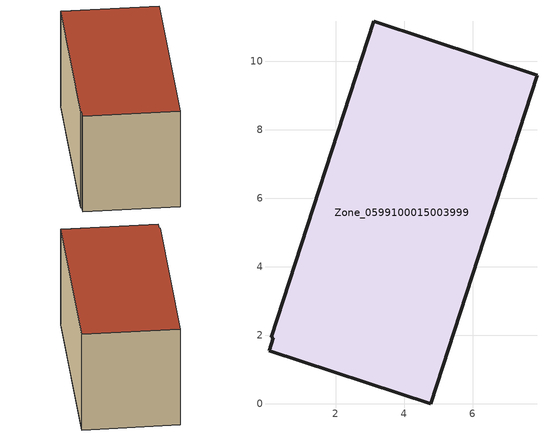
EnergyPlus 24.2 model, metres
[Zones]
Zone_0599100015003999
 floor ground (C_G): 0.05,1.55 0.17,1.92 0.12,1.94 3.11,11.16 7.88,9.6 4.78,0 z0.81
 wall outside (C_F): 4.78,0 7.88,9.6 3.11,11.16 0.12,1.94 0.17,1.92 0.05,1.55 4.78,0 z0.81:6.51
 roof outside (C_R): 0.17,1.92 0.05,1.55 4.78,0 7.88,9.6 3.11,11.16 0.12,1.94 z6.51
[BUILDING]
Pand.0599100015003999: North Axis=0; Terrain=City; Loads Convergence Tolerance Value=0.04; Temperature Convergence Tolerance Value=0.4; Solar Distribution=FullExterior; Maximum Number of Warmup Days=25; Minimum Number of Warmup Days=1
[Site:Location]
Rotterdam.The.Hague.AP_ZH_NLD Design_Conditions: Latitude=51.96; Longitude=4.45; Time Zone=1; Elevation=-4.5
[SITE:GROUNDTEMPERATURE:BUILDINGSURFACE]
18, 18, 18, 18, 18, 18, 18, 18, 18, 18, 18, 18
[MATERIAL] Thermal Absorptance=0.9; Solar Absorptance=0.7; Visible Absorptance=0.7
Name | Roughness | Thickness | Conductivity | Density | Specific Heat
G.TI.1965-1974 | MediumSmooth | 0.15 | 0.882353 | 540 | 1210
F.TI.1965-1974 | Rough | 0.3 | 0.697674 | 1920 | 840
R.TI.1965-1974 | MediumRough | 0.2 | 0.232558 | 1500 | 1000
[CONSTRUCTION]
C_G: G.TI.1965-1974
C_F: F.TI.1965-1974
C_R: R.TI.1965-1974
[ZONE]
Zone_0599100015003999: Type=1; Multiplier=1; Ceiling Height=Autocalculate; Volume=Autocalculate; Floor Area=autocalculate; Part of Total Floor Area=Yes
[ZONEINFILTRATION:DESIGNFLOWRATE]
Infil_Zone_0599100015003999: Zone or ZoneList or Space or SpaceList=Zone_0599100015003999; Schedule=AlwaysOn; Design Flow Rate Calculation Method=Flow/Area; Flow Rate per Floor Area=0.003; Constant Term Coefficient=1; Temperature Term Coefficient=0; Velocity Term Coefficient=0; Velocity Squared Term Coefficient=0
[HVACTEMPLATE:ZONE:IDEALLOADSAIRSYSTEM]
Zone_0599100015003999: Maximum Heating Supply Air Temperature=50; Minimum Cooling Supply Air Temperature=13; Maximum Heating Supply Air Humidity Ratio=0.0156; Minimum Cooling Supply Air Humidity Ratio=0.0077; Heating Limit=NoLimit; Cooling Limit=NoLimit; Dehumidification Control Type=ConstantSensibleHeatRatio; Cooling Sensible Heat Ratio=0.7; Dehumidification Setpoint=60; Humidification Control Type=None; Humidification Setpoint=30; Outdoor Air Method=None; Outdoor Air Flow Rate per Person=0.00944; Outdoor Air Flow Rate per Zone Floor Area=0; Outdoor Air Flow Rate per Zone=0; Demand Controlled Ventilation Type=None; Outdoor Air Economizer Type=NoEconomizer; Heat Recovery Type=None; Sensible Heat Recovery Effectiveness=0.7; Latent Heat Recovery Effectiveness=0.65
[ZONECONTROL:THERMOSTAT]
ThermostatControl_Zone_0599100015003999: Zone or ZoneList=Zone_0599100015003999; Control Type Schedule=DualSetpointControlType; Control 1=Thermostat_Zone_0599100015003999; Temperature Difference Between Cutout And Setpoint=0
[THERMOSTATSETPOINT:DUALSETPOINT]
Thermostat_Zone_0599100015003999: Heating Setpoint Temperature Schedule=HeatingSetpoint_Zone_0599100015003999; Cooling Setpoint Temperature Schedule=CoolingSetpoint_Zone_0599100015003999
[SCHEDULE:COMPACT]
HeatingSetpoint_Zone_0599100015003999: Through: 12/31, For: AllDays, Until: 24:00, 21
CoolingSetpoint_Zone_0599100015003999: Through: 12/31, For: AllDays, Until: 24:00, 24
DualSetpointControlType: Through: 12/31, For: AllDays, Until: 24:00, 4
AlwaysOn: Through: 12/31, For: AllDays, Until: 24:00, 1
